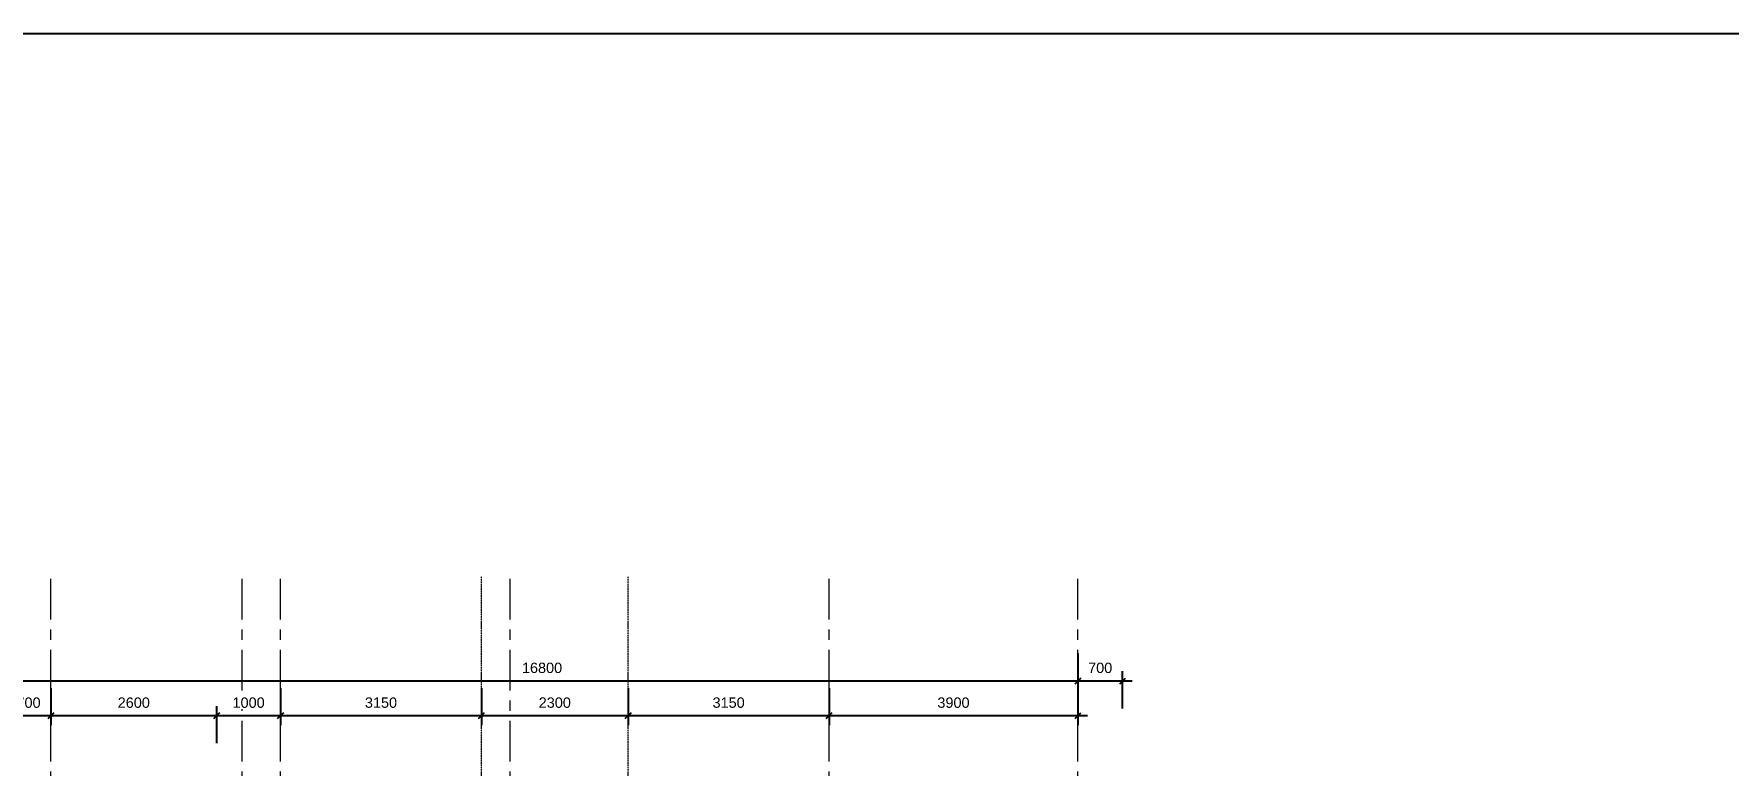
# Model space of a CAD drawing. Header units: millimetres. Extents: x 2164007 to 2324354, y -2513385 to -2308978.
# Drawn here: x 2215219 to 2241779, y -2418393 to -2406936 of the extents above; entities that cross this region are included whole.
import ezdxf

# ---------------------------------------------------------------- set-up
doc = ezdxf.new("R2010")
doc.units = ezdxf.units.MM
doc.linetypes.add('Grid Line', pattern=[22.225, 12.7, -3.175, 3.175, -3.175])
doc.linetypes.add('IMPORT-ACAD_ISO10W100 _2_', pattern=[6, 4, -1, 0, -1])
doc.layers.add('5', color=5, linetype='Continuous')
for name, color, linetype, lineweight in [('A-ANNO-DIMS', 211, 'Continuous', 9), ('A-DETL', 8, 'Continuous', 9), ('S-GRID', 8, 'Continuous', 9)]:
    doc.layers.add(name, color=color, linetype=linetype, lineweight=lineweight)
doc.styles.add('Arial_1', font='arial.ttf', dxfattribs={"height": 162.282934})
doc.dimstyles.new('Dim_dai_ca_vu', dxfattribs={"dimscale": 304.8, "dimtxt": 165, "dimasz": 0.292969, "dimexe": 0.492126, "dimexo": 0.0625, "dimgap": 0.393701, "dimtad": 1, "dimdec": 0, "dimzin": 0, "dimdsep": 46, "dimtxsty": 'Arial_1', "dimblk1": 'OBLIQUE', "dimblk2": 'OBLIQUE', "dimsah": 1, "dimcen": 0.09, "dimdle": 0.492126, "dimadec": 0, "dimazin": 0, "dimtfac": 1, "dimtdec": 4, "dimtix": 1, "dimtmove": 0, "dimatfit": 3, "dimfxl": 0.984252, "dimfxlon": 1, "dimtvp": 1, "dimtfill": 1, "dimtolj": 1, "dimtzin": 0, "dimarcsym": 2})

# ---------------------------------------------------------------- blocks, each defined once
blk = doc.blocks.new('_Oblique')
at = {"color": 0, "linetype": 'ByBlock', "lineweight": -2}
blk.add_line((-0.5, -0.5), (0.5, 0.5), dxfattribs=at)
blk = doc.blocks.new('*D237')
at = {"layer": 'A-ANNO-DIMS', "color": 0, "lineweight": -2}
for p, q in [((2215485, -2417187), (2215485, -2417768)), ((2214785, -2418049), (2214785, -2417468)), ((2214635, -2417618), (2215635, -2417618))]:
    blk.add_line(p, q, dxfattribs=at)
at = {"layer": 'Defpoints', "color": 0}
for p in [(2215485, -2417168), (2215485, -2417618), (2214785, -2418068)]:
    blk.add_point(p, dxfattribs=at)
at = {"layer": 'A-ANNO-DIMS', "color": 0, "lineweight": -2, "xscale": 89.296875, "yscale": 89.296875, "zscale": 89.296875, "rotation": 180}
blk.add_blockref('_Oblique', (2214785, -2417618), dxfattribs=at)
at = {"layer": 'A-ANNO-DIMS', "color": 0, "lineweight": -2, "xscale": 89.296875, "yscale": 89.296875, "zscale": 89.296875}
blk.add_blockref('_Oblique', (2215485, -2417618), dxfattribs=at)
at = {"layer": 'A-ANNO-DIMS', "color": 0, "insert": (2215135, -2417415), "char_height": 162.3, "attachment_point": 5, "style": 'Arial_1', "bg_fill": 3, "box_fill_scale": 1.1, "bg_fill_color": 256, "bg_fill_true_color": 13158600, "bg_fill_transparency": 0}
blk.add_mtext('\\A1;700', dxfattribs=at)
blk = doc.blocks.new('*D238')
at = {"layer": 'A-ANNO-DIMS', "color": 0, "lineweight": -2}
for p, q in [((2215485, -2417187), (2215485, -2417768)), ((2218085, -2418049), (2218085, -2417468)), ((2215335, -2417618), (2218235, -2417618))]:
    blk.add_line(p, q, dxfattribs=at)
at = {"layer": 'Defpoints', "color": 0}
for p in [(2215485, -2417168), (2218085, -2417618), (2218085, -2418068)]:
    blk.add_point(p, dxfattribs=at)
at = {"layer": 'A-ANNO-DIMS', "color": 0, "lineweight": -2, "xscale": 89.296875, "yscale": 89.296875, "zscale": 89.296875, "rotation": 180}
blk.add_blockref('_Oblique', (2215485, -2417618), dxfattribs=at)
at = {"layer": 'A-ANNO-DIMS', "color": 0, "lineweight": -2, "xscale": 89.296875, "yscale": 89.296875, "zscale": 89.296875}
blk.add_blockref('_Oblique', (2218085, -2417618), dxfattribs=at)
at = {"layer": 'A-ANNO-DIMS', "color": 0, "insert": (2216785, -2417415), "char_height": 162.3, "attachment_point": 5, "style": 'Arial_1', "bg_fill": 3, "box_fill_scale": 1.1, "bg_fill_color": 256, "bg_fill_true_color": 13158600, "bg_fill_transparency": 4390977}
blk.add_mtext('\\A1;2600', dxfattribs=at)
blk = doc.blocks.new('*D239')
at = {"layer": 'A-ANNO-DIMS', "color": 0, "lineweight": -2}
for p, q in [((2219085, -2417187), (2219085, -2417768)), ((2218085, -2418049), (2218085, -2417468)), ((2217935, -2417618), (2219235, -2417618))]:
    blk.add_line(p, q, dxfattribs=at)
at = {"layer": 'Defpoints', "color": 0}
for p in [(2219085, -2417168), (2219085, -2417618), (2218085, -2418068)]:
    blk.add_point(p, dxfattribs=at)
at = {"layer": 'A-ANNO-DIMS', "color": 0, "lineweight": -2, "xscale": 89.296875, "yscale": 89.296875, "zscale": 89.296875, "rotation": 180}
blk.add_blockref('_Oblique', (2218085, -2417618), dxfattribs=at)
at = {"layer": 'A-ANNO-DIMS', "color": 0, "lineweight": -2, "xscale": 89.296875, "yscale": 89.296875, "zscale": 89.296875}
blk.add_blockref('_Oblique', (2219085, -2417618), dxfattribs=at)
at = {"layer": 'A-ANNO-DIMS', "color": 0, "insert": (2218585, -2417415), "char_height": 162.3, "attachment_point": 5, "style": 'Arial_1', "bg_fill": 3, "box_fill_scale": 1.1, "bg_fill_color": 256, "bg_fill_true_color": 13158600, "bg_fill_transparency": 12544180}
blk.add_mtext('\\A1;1000', dxfattribs=at)
blk = doc.blocks.new('*D240')
at = {"layer": 'A-ANNO-DIMS', "color": 0, "lineweight": -2}
for p, q in [((2219085, -2417187), (2219085, -2417768)), ((2222235, -2417187), (2222235, -2417768)), ((2218935, -2417618), (2222385, -2417618))]:
    blk.add_line(p, q, dxfattribs=at)
at = {"layer": 'Defpoints', "color": 0}
for p in [(2219085, -2417168), (2222235, -2417168), (2222235, -2417618)]:
    blk.add_point(p, dxfattribs=at)
at = {"layer": 'A-ANNO-DIMS', "color": 0, "lineweight": -2, "xscale": 89.296875, "yscale": 89.296875, "zscale": 89.296875, "rotation": 180}
blk.add_blockref('_Oblique', (2219085, -2417618), dxfattribs=at)
at = {"layer": 'A-ANNO-DIMS', "color": 0, "lineweight": -2, "xscale": 89.296875, "yscale": 89.296875, "zscale": 89.296875}
blk.add_blockref('_Oblique', (2222235, -2417618), dxfattribs=at)
at = {"layer": 'A-ANNO-DIMS', "color": 0, "insert": (2220660, -2417415), "char_height": 162.3, "attachment_point": 5, "style": 'Arial_1', "bg_fill": 3, "box_fill_scale": 1.1, "bg_fill_color": 256, "bg_fill_true_color": 13158600, "bg_fill_transparency": 9944832}
blk.add_mtext('\\A1;3150', dxfattribs=at)
blk = doc.blocks.new('*D241')
at = {"layer": 'A-ANNO-DIMS', "color": 0, "lineweight": -2}
for p, q in [((2222235, -2417187), (2222235, -2417768)), ((2224535, -2417187), (2224535, -2417768)), ((2222085, -2417618), (2224685, -2417618))]:
    blk.add_line(p, q, dxfattribs=at)
at = {"layer": 'Defpoints', "color": 0}
for p in [(2222235, -2417168), (2224535, -2417168), (2224535, -2417618)]:
    blk.add_point(p, dxfattribs=at)
at = {"layer": 'A-ANNO-DIMS', "color": 0, "lineweight": -2, "xscale": 89.296875, "yscale": 89.296875, "zscale": 89.296875, "rotation": 180}
blk.add_blockref('_Oblique', (2222235, -2417618), dxfattribs=at)
at = {"layer": 'A-ANNO-DIMS', "color": 0, "lineweight": -2, "xscale": 89.296875, "yscale": 89.296875, "zscale": 89.296875}
blk.add_blockref('_Oblique', (2224535, -2417618), dxfattribs=at)
at = {"layer": 'A-ANNO-DIMS', "color": 0, "insert": (2223385, -2417415), "char_height": 162.3, "attachment_point": 5, "style": 'Arial_1', "bg_fill": 3, "box_fill_scale": 1.1, "bg_fill_color": 256, "bg_fill_true_color": 13158600, "bg_fill_transparency": 12547792}
blk.add_mtext('\\A1;2300', dxfattribs=at)
blk = doc.blocks.new('*D242')
at = {"layer": 'A-ANNO-DIMS', "color": 0, "lineweight": -2}
for p, q in [((2224535, -2417187), (2224535, -2417768)), ((2227685, -2417187), (2227685, -2417768)), ((2224385, -2417618), (2227835, -2417618))]:
    blk.add_line(p, q, dxfattribs=at)
at = {"layer": 'Defpoints', "color": 0}
for p in [(2224535, -2417168), (2227685, -2417168), (2227685, -2417618)]:
    blk.add_point(p, dxfattribs=at)
at = {"layer": 'A-ANNO-DIMS', "color": 0, "lineweight": -2, "xscale": 89.296875, "yscale": 89.296875, "zscale": 89.296875, "rotation": 180}
blk.add_blockref('_Oblique', (2224535, -2417618), dxfattribs=at)
at = {"layer": 'A-ANNO-DIMS', "color": 0, "lineweight": -2, "xscale": 89.296875, "yscale": 89.296875, "zscale": 89.296875}
blk.add_blockref('_Oblique', (2227685, -2417618), dxfattribs=at)
at = {"layer": 'A-ANNO-DIMS', "color": 0, "insert": (2226110, -2417415), "char_height": 162.3, "attachment_point": 5, "style": 'Arial_1', "bg_fill": 3, "box_fill_scale": 1.1, "bg_fill_color": 256, "bg_fill_true_color": 13158600, "bg_fill_transparency": 9947948}
blk.add_mtext('\\A1;3150', dxfattribs=at)
blk = doc.blocks.new('*D243')
at = {"layer": 'A-ANNO-DIMS', "color": 0, "lineweight": -2}
for p, q in [((2227685, -2417187), (2227685, -2417768)), ((2231585, -2417187), (2231585, -2417768)), ((2227535, -2417618), (2231735, -2417618))]:
    blk.add_line(p, q, dxfattribs=at)
at = {"layer": 'Defpoints', "color": 0}
for p in [(2227685, -2417168), (2231585, -2417168), (2231585, -2417618)]:
    blk.add_point(p, dxfattribs=at)
at = {"layer": 'A-ANNO-DIMS', "color": 0, "lineweight": -2, "xscale": 89.296875, "yscale": 89.296875, "zscale": 89.296875, "rotation": 180}
blk.add_blockref('_Oblique', (2227685, -2417618), dxfattribs=at)
at = {"layer": 'A-ANNO-DIMS', "color": 0, "lineweight": -2, "xscale": 89.296875, "yscale": 89.296875, "zscale": 89.296875}
blk.add_blockref('_Oblique', (2231585, -2417618), dxfattribs=at)
at = {"layer": 'A-ANNO-DIMS', "color": 0, "insert": (2229635, -2417415), "char_height": 162.3, "attachment_point": 5, "style": 'Arial_1', "bg_fill": 3, "box_fill_scale": 1.1, "bg_fill_color": 256, "bg_fill_true_color": 13158600, "bg_fill_transparency": 12547792}
blk.add_mtext('\\A1;3900', dxfattribs=at)
blk = doc.blocks.new('*D244')
at = {"layer": 'A-ANNO-DIMS', "color": 0, "lineweight": -2}
for p, q in [((2231585, -2416642), (2231585, -2417223)), ((2214785, -2417504), (2214785, -2416923)), ((2214635, -2417073), (2231735, -2417073))]:
    blk.add_line(p, q, dxfattribs=at)
at = {"layer": 'Defpoints', "color": 0}
for p in [(2231585, -2416623), (2231585, -2417073), (2214785, -2417523)]:
    blk.add_point(p, dxfattribs=at)
at = {"layer": 'A-ANNO-DIMS', "color": 0, "lineweight": -2, "xscale": 89.296875, "yscale": 89.296875, "zscale": 89.296875, "rotation": 180}
blk.add_blockref('_Oblique', (2214785, -2417073), dxfattribs=at)
at = {"layer": 'A-ANNO-DIMS', "color": 0, "lineweight": -2, "xscale": 89.296875, "yscale": 89.296875, "zscale": 89.296875}
blk.add_blockref('_Oblique', (2231585, -2417073), dxfattribs=at)
at = {"layer": 'A-ANNO-DIMS', "color": 0, "insert": (2223185, -2416870), "char_height": 162.3, "attachment_point": 5, "style": 'Arial_1', "bg_fill": 3, "box_fill_scale": 1.1, "bg_fill_color": 256, "bg_fill_true_color": 13158600, "bg_fill_transparency": 12547792}
blk.add_mtext('\\A1;16800', dxfattribs=at)
blk = doc.blocks.new('*D245')
at = {"layer": 'A-ANNO-DIMS', "color": 0, "lineweight": -2}
for p, q in [((2231585, -2416642), (2231585, -2417223)), ((2232285, -2417504), (2232285, -2416923)), ((2231435, -2417073), (2232435, -2417073))]:
    blk.add_line(p, q, dxfattribs=at)
at = {"layer": 'Defpoints', "color": 0}
for p in [(2231585, -2416623), (2232285, -2417073), (2232285, -2417523)]:
    blk.add_point(p, dxfattribs=at)
at = {"layer": 'A-ANNO-DIMS', "color": 0, "lineweight": -2, "xscale": 89.296875, "yscale": 89.296875, "zscale": 89.296875, "rotation": 180}
blk.add_blockref('_Oblique', (2231585, -2417073), dxfattribs=at)
at = {"layer": 'A-ANNO-DIMS', "color": 0, "lineweight": -2, "xscale": 89.296875, "yscale": 89.296875, "zscale": 89.296875}
blk.add_blockref('_Oblique', (2232285, -2417073), dxfattribs=at)
at = {"layer": 'A-ANNO-DIMS', "color": 0, "insert": (2231935, -2416870), "char_height": 162.3, "attachment_point": 5, "style": 'Arial_1', "bg_fill": 3, "box_fill_scale": 1.1, "bg_fill_color": 256, "bg_fill_true_color": 13158600, "bg_fill_transparency": 12547792}
blk.add_mtext('\\A1;700', dxfattribs=at)

msp = doc.modelspace()

# ---------------------------------------------------------------- linework, layer by layer
at = {"layer": 'A-DETL', "linetype": 'IMPORT-ACAD_ISO10W100 _2_'}
for p, q in [((2222234.6, -2419136.7), (2222234.6, -2415436.7)), ((2224534.6, -2419136.7), (2224534.6, -2415436.7))]:
    msp.add_line(p, q, dxfattribs=at)
at = {"layer": 'S-GRID', "linetype": 'Grid Line', "ltscale": 50}
for p, q in [((2215484.6, -2428335.5), (2215484.6, -2415382.3)), ((2218484.6, -2428335.5), (2218484.6, -2415382.3)), ((2219084.6, -2428335.5), (2219084.6, -2415382.3)), ((2222684.6, -2428335.5), (2222684.6, -2415382.3)), ((2227684.6, -2428335.5), (2227684.6, -2415382.3)), ((2231584.6, -2428335.5), (2231584.6, -2415382.3))]:
    msp.add_line(p, q, dxfattribs=at)

# ---------------------------------------------------------------- next in the draw order: dimensions: what is measured, and where the dimension line sits
at = {"layer": 'A-ANNO-DIMS'}
dim = msp.add_linear_dim(base=(2215484.6, -2417618.2), p1=(2214784.6, -2418068.2), p2=(2215484.6, -2417168.2), dimstyle='Dim_dai_ca_vu', override={"dimpost": '<>', "dimfxl": 1140.175425}, dxfattribs=at)
dim.commit()
dim.dimension.update_dxf_attribs({"geometry": '*D237', "text_midpoint": (2215134.6, -2417415.3)})

# ---------------------------------------------------------------- next in the draw order: dimensions: what is measured, and where the dimension line sits
dim = msp.add_linear_dim(base=(2218084.6, -2417618.2), p1=(2215484.6, -2417168.2), p2=(2218084.6, -2418068.2), dimstyle='Dim_dai_ca_vu', override={"dimpost": '<>', "dimfxl": 2751.363298}, dxfattribs=at)
dim.commit()
dim.dimension.update_dxf_attribs({"geometry": '*D238', "text_midpoint": (2216784.6, -2417415.3)})

# ---------------------------------------------------------------- next in the draw order: dimensions: what is measured, and where the dimension line sits
dim = msp.add_linear_dim(base=(2219084.6, -2417618.2), p1=(2218084.6, -2418068.2), p2=(2219084.6, -2417168.2), dimstyle='Dim_dai_ca_vu', override={"dimpost": '<>', "dimfxl": 1345.362405}, dxfattribs=at)
dim.commit()
dim.dimension.update_dxf_attribs({"geometry": '*D239', "text_midpoint": (2218584.6, -2417415.3)})

# ---------------------------------------------------------------- next in the draw order: dimensions: what is measured, and where the dimension line sits
dim = msp.add_linear_dim(base=(2222234.6, -2417618.2), p1=(2219084.6, -2417168.2), p2=(2222234.6, -2417168.2), dimstyle='Dim_dai_ca_vu', override={"dimpost": '<>', "dimfxl": 3150}, dxfattribs=at)
dim.commit()
dim.dimension.update_dxf_attribs({"geometry": '*D240', "text_midpoint": (2220659.6, -2417415.3)})

# ---------------------------------------------------------------- next in the draw order: dimensions: what is measured, and where the dimension line sits
dim = msp.add_linear_dim(base=(2224534.6, -2417618.2), p1=(2222234.6, -2417168.2), p2=(2224534.6, -2417168.2), dimstyle='Dim_dai_ca_vu', override={"dimpost": '<>', "dimfxl": 2300}, dxfattribs=at)
dim.commit()
dim.dimension.update_dxf_attribs({"geometry": '*D241', "text_midpoint": (2223384.6, -2417415.3)})

# ---------------------------------------------------------------- next in the draw order: dimensions: what is measured, and where the dimension line sits
dim = msp.add_linear_dim(base=(2227684.6, -2417618.2), p1=(2224534.6, -2417168.2), p2=(2227684.6, -2417168.2), dimstyle='Dim_dai_ca_vu', override={"dimpost": '<>', "dimfxl": 3150}, dxfattribs=at)
dim.commit()
dim.dimension.update_dxf_attribs({"geometry": '*D242', "text_midpoint": (2226109.6, -2417415.3)})

# ---------------------------------------------------------------- next in the draw order: dimensions: what is measured, and where the dimension line sits
dim = msp.add_linear_dim(base=(2231584.6, -2417618.2), p1=(2227684.6, -2417168.2), p2=(2231584.6, -2417168.2), dimstyle='Dim_dai_ca_vu', override={"dimpost": '<>', "dimfxl": 3900}, dxfattribs=at)
dim.commit()
dim.dimension.update_dxf_attribs({"geometry": '*D243', "text_midpoint": (2229634.6, -2417415.3)})

# ---------------------------------------------------------------- next in the draw order: dimensions: what is measured, and where the dimension line sits
dim = msp.add_linear_dim(base=(2231584.6, -2417073.1), p1=(2214784.6, -2417523.1), p2=(2231584.6, -2416623.1), dimstyle='Dim_dai_ca_vu', override={"dimpost": '<>', "dimfxl": 16824.089871}, dxfattribs=at)
dim.commit()
dim.dimension.update_dxf_attribs({"geometry": '*D244', "text_midpoint": (2223184.6, -2416870.3)})

# ---------------------------------------------------------------- next in the draw order: dimensions: what is measured, and where the dimension line sits
dim = msp.add_linear_dim(base=(2232284.6, -2417073.1), p1=(2231584.6, -2416623.1), p2=(2232284.6, -2417523.1), dimstyle='Dim_dai_ca_vu', override={"dimpost": '<>', "dimfxl": 1140.175425}, dxfattribs=at)
dim.commit()
dim.dimension.update_dxf_attribs({"geometry": '*D245', "text_midpoint": (2231934.6, -2416870.3)})

# ---------------------------------------------------------------- next in the draw order: linework, layer by layer
at = {"layer": '5'}
msp.add_lwpolyline([(2201896, -2435714.3), (2242592.6, -2435714.3), (2242592.6, -2406936), (2201896, -2406936)], close=True, dxfattribs=at)

doc.saveas('drawing.dxf')
